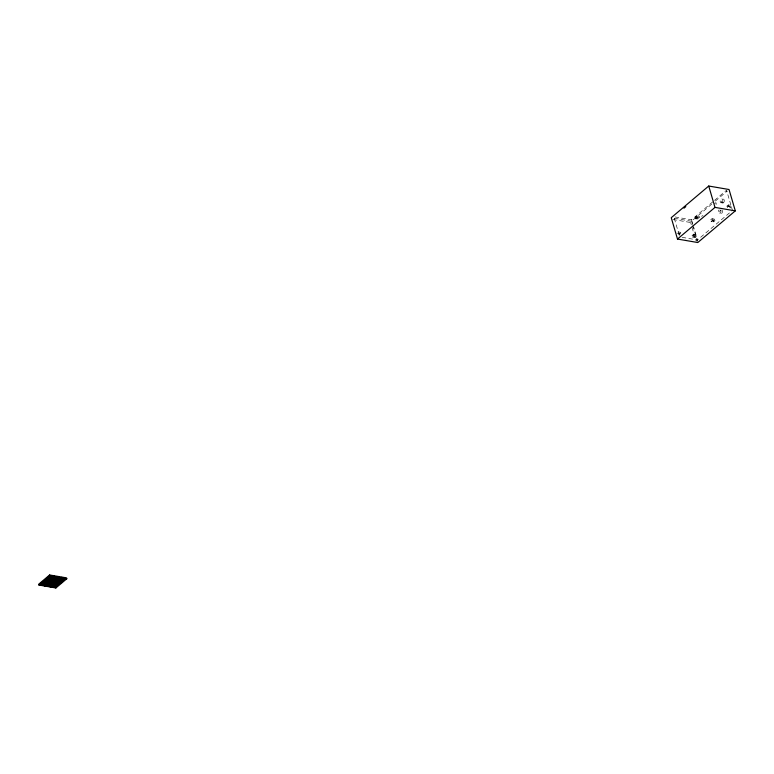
<?xml version="1.0" encoding="UTF-8"?>
<svg xmlns="http://www.w3.org/2000/svg" width="774" height="774" viewBox="0 0 774 774"><rect width="100%" height="100%" fill="white"/><g stroke="black" fill="none" stroke-linecap="round" stroke-linejoin="round"><path stroke-width="0.58" stroke-dasharray="3.87 2.9" d="M701.757 216.614L702.134 215.782L703.063 215.762M696.881 216.159L695.507 217.33L695.942 218.849L698.554 219.303L698.109 217.775L699.493 216.614L699.938 218.133L695.507 217.33L695.952 218.858L697.335 217.688L696.881 216.159L695.497 217.33L696.89 216.169L699.493 216.614M675.015 216.943L691.54 219.768L713.647 201.105M714.566 200.331L726.544 190.22L732.446 210.402L696.078 241.13L691.627 225.911M711.674 204.181L691.559 221.171L692.546 224.547M715.331 201.095L727.221 191.052M672.916 219.477L690.631 222.515L692.014 221.345L671.242 217.697M714.499 203.775L715.882 202.604L716.327 204.133L714.944 205.294M676.892 233.09L681.314 233.864L680.878 232.374L679.495 233.535L679.93 235.025L678.198 234.725M696.426 236.447L695.052 237.618L692.43 237.163L691.985 235.644L693.369 234.474L695.971 234.928L694.597 236.089M710.677 219.864L712.061 218.694L714.663 219.139L715.108 220.667L713.734 221.828L711.122 221.383L710.677 219.864L715.108 220.667M726.98 206.087L728.353 204.926L730.966 205.371L729.592 206.532L726.98 206.087L727.425 207.616L730.037 208.061L731.42 206.9L728.808 206.445L727.425 207.616M692.43 237.163L693.814 236.002L693.369 234.474M711.122 221.383L712.506 220.222L712.061 218.694M714.673 219.139L713.28 220.309L713.734 221.828M678.276 231.929L680.878 232.374M691.985 235.644L696.416 236.447M682.097 237.328L697.442 239.959L693.659 227.005M729.592 206.532L730.037 208.061M728.353 204.926L728.808 206.445M691.54 219.768L693.34 225.873M692.875 225.669L697.471 241.411M690.631 222.515L691.298 224.779M674.289 218.316L679.224 235.17M721.89 209.996A2.032 1.306 -80.3 0 1 721.978 213.024A2.032 1.306 -80.3 0 1 719.965 213.082A2.032 1.306 -80.3 0 1 720.575 210.035M720.71 210.102A2.032 1.306 -80.3 0 1 720.362 213.073A2.032 1.306 -80.3 0 1 718.466 212.734A2.032 1.306 -80.3 0 1 719.143 209.822M697.326 217.688L695.952 218.858L697.326 217.688M698.187 216.391L696.803 217.552L697.258 219.081L698.641 217.91L698.177 216.381M722.316 202.246A2.032 1.306 -80.3 0 0 722.016 198.899A2.032 1.306 -80.3 0 0 720.188 201.414A2.032 1.306 -80.3 0 0 722.316 202.246M723.748 202.459A2.032 1.306 -80.3 0 0 723.448 199.102A2.032 1.306 -80.3 0 0 721.62 201.617A2.032 1.306 -80.3 0 0 723.748 202.459"/><path stroke-width="1.16" d="M49.613 574.976L38.7 584.186L38.961 585.067L55.883 587.969L66.806 578.749L66.545 577.868L49.613 574.976L49.875 575.846L66.806 578.749M40.161 584.96L43.741 585.154L40.161 584.96L39.9 584.089L40.838 583.819M41.757 584.815L41.341 585.163L40.693 583.412L41.622 583.151L42.125 584.486L42.541 584.138M59.095 581.303L58.679 581.651L60.943 581.622L61.194 582.493L45.705 580.268L45.453 579.387L45.869 579.039L46.227 580.355L46.392 579.126M47.311 579.581L46.895 579.929L46.924 578.139L47.03 580.49L46.401 578.594L48.24 578.904L48.211 580.694M38.961 585.067L49.875 575.846M40.422 584.176L40.983 583.848L41.477 585.192L41.902 584.834M41.767 583.17L40.693 583.412M42.793 582.154L43.354 581.825M40.945 584.283L44.524 584.476L44.273 583.596M44.118 581.603L59.608 583.838L59.356 582.957M45.705 580.268L61.194 582.493M47.824 578.478L63.313 580.713L63.062 579.832M52.468 577.772L48.878 577.588L52.468 577.772L52.206 576.901L51.461 577.414M49.478 577.075L53.058 577.269L49.478 577.075L49.217 576.204L51.481 576.166L51.529 578.043L50.958 576.079L50.542 576.427M41.08 584.283L41.496 583.935L41.999 585.279L42.415 584.931M47.05 579.242L45.453 579.387M50.068 577.791L50.223 576.562L50.997 581.168L51.413 580.819M41.099 584.699L40.683 585.057L40.316 583.731M43.054 583.035L43.218 581.806M41.235 584.728L40.819 585.076L40.567 584.196M42.028 584.051L41.602 584.399L41.109 583.054M44.137 582.261L43.721 582.609L43.47 581.738M44.786 581.719L45.598 581.139M46.788 580.026L46.372 580.374L45.976 578.942M47.843 579.136L47.427 579.484L47.175 578.604M48.375 578.691L47.959 579.039L47.698 578.159M50.552 576.843L50.136 577.191L49.884 576.311M45.85 581.071L46.266 580.713L47.166 583.741L47.582 583.383M49.439 578.033L49.546 580.384M43.712 583.151L43.741 581.361M44.244 582.706L44.273 580.916M43.866 580.732L44.389 582.725L45.192 581.903L44.805 580.461M46.895 580.471L46.914 578.681M42.686 584.157L42.27 584.515L42.009 583.635M43.857 583.17L43.75 580.819M45.327 581.932L44.911 582.28L44.524 580.839M50.068 578.033L50.62 577.462M46.401 581.274L45.976 581.632L47.166 581.835M46.508 581.177L46.924 580.829L47.824 583.857L47.582 581.477M50.629 577.704L50.474 578.933L50.155 575.933M49.139 579.242L49.168 577.452M50.726 577.897L50.891 576.669M42.56 584.951L42.144 585.299L41.883 584.428M45.047 582.841L44.94 580.49M46.517 581.593L45.579 582.396L45.182 580.955M47.688 580.606L47.446 578.236M48.636 579.803L48.22 580.161L47.562 578.139M50.223 578.468L49.807 578.817L49.555 577.936M51.287 577.568L50.871 577.926L50.3 575.962M43.866 584.36L43.45 584.718L43.189 583.838M49.797 579.358L49.826 577.568M50.329 578.904L50.494 577.675M51.8 577.665L51.384 578.014L50.823 576.049M42.667 585.396L43.218 585.067M44.012 584.389L43.596 584.738L43.334 583.867M48.356 580.723L48.22 578.246M49.304 579.919L48.878 580.268L48.627 579.397M52.545 577.181L52.119 577.53L51.868 576.649M46.634 582.28L47.195 581.951M49.807 579.6L50.368 579.271M44.524 584.476L44.108 584.825L43.857 583.954M45.173 583.935L47.843 581.825M48.878 580.81L51.548 578.691M45.182 584.176L45.734 583.848L46.092 585.173L46.517 584.815L46.256 583.944L44.66 584.089L44.65 585.734L44.282 584.409M46.769 582.841L47.32 582.512M50.474 579.707L50.891 579.358L50.861 581.148L50.223 579.242M44.911 584.97L48.501 585.154L39.9 584.089M45.83 584.051L48.501 581.932M49.536 580.926L52.206 578.807M56.434 578.459L52.855 578.265L56.018 578.807L56.173 577.578M53.445 577.762L57.034 577.946L53.445 577.762L53.193 576.882M44.128 585.647L47.707 585.831L44.128 585.647L43.866 584.767M53.967 577.849L54.132 576.62M45.202 585.405L44.786 585.754L44.534 584.883M48.104 582.938L47.688 583.296L47.175 581.293M48.22 582.841L49.565 581.816M50.755 580.703L50.339 581.061L49.304 577.472M50.871 580.616L51.81 579.813M52.458 579.271L53.271 578.691M53.512 578.381L53.706 576.969M53.406 578.72L53.251 579.949L53.28 578.159M51.916 580.258L52.081 579.029M45.869 585.521L45.453 585.87L45.608 584.641L46.111 585.986L46.527 585.628M46.237 585.192L46.401 583.964L46.634 586.073L47.185 585.744M48.772 583.054L48.356 583.403L47.688 581.38M49.41 582.512L50.223 581.932M55.186 577.636L54.77 577.985L54.509 577.104M48.346 583.944L48.501 582.716M48.878 583.499L49.033 582.261M49.401 583.045L49.43 581.255M53.106 579.919L53.135 578.13M48.481 583.964L48.481 582.058M49.962 582.725L49.546 583.074L49.159 581.632M52.603 580.49L52.187 580.839L51.8 579.397L52.322 579.494M55.254 578.255L54.838 578.604L54.267 576.64M47.417 585.396L47.978 585.067M48.481 584.505L51.152 582.387M52.177 581.371L54.857 579.262L54.596 578.381M56.512 577.859L55.36 578.691L54.79 576.727M50.6 582.957L51.161 582.629M49.139 584.612L51.81 582.503M52.845 581.487L55.515 579.368M54.441 580.394L54.857 580.036L55.486 581.942L55.651 580.713M51.278 583.48L50.861 583.838L50.097 581.371M53.503 581.603L53.532 579.813M48.094 586.324L51.674 586.508L48.094 586.324L47.843 585.444M48.878 585.647L52.468 585.841L48.501 585.56M49.807 584.97L50.358 584.399M51.945 583.064L50.997 583.857L50.233 581.4M54.702 580.732L55.651 579.929M49.817 585.386L49.401 585.734L49.149 584.854M51.935 583.596L51.132 584.418M58.35 578.178L57.934 578.526L57.682 577.646M49.178 586.082L48.752 586.44L48.259 585.096M49.546 585.763L50.097 585.405M51.016 584.515L50.474 585.086L48.627 584.767L49.275 586.528L49.043 584.418M51.664 583.973L52.603 583.17M53.135 582.725L52.719 583.083L52.458 582.203M54.722 581.39L54.306 581.738L53.783 579.736M55.786 580.49L54.838 581.293L54.451 579.852M57.479 579.058L57.644 577.83M49.836 586.199L49.42 586.547L48.917 585.202M52.855 583.635L54.19 582.609L54.451 583.49M55.389 581.497L54.964 581.855L53.793 578.246M55.496 581.409L56.444 580.606M57.083 580.065L57.895 579.484M58.737 578.662L59.482 578.139L58.302 577.946M58.04 579.503L57.876 580.742M51.142 585.608L50.726 585.966L50.368 584.641L49.952 584.999L50.358 586.286M52.313 584.622L52.206 582.271L50.61 582.425M56.55 581.051L56.705 579.813M58.66 579.262L58.824 578.033L58.079 578.555L57.818 577.675M50.494 586.315L49.942 586.634L49.575 585.318M56.047 581.613L55.631 581.961L54.964 579.939M59.221 578.933L58.805 579.281L58.34 577.762M59.821 578.43L59.395 578.778L59.143 577.897M54.441 583.074L55.525 582.3L56.425 585.328M51.161 586.421L50.6 586.75L50.242 585.434L50.078 586.663M51.384 586.073L51.945 585.744M52.448 585.183L55.118 583.064M58.824 579.939L56.154 582.058L55.631 580.055M59.327 579.378L60.478 578.536L60.217 577.665L60.062 578.894M56.812 582.164L56.976 580.935M60.401 579.136L56.821 578.942L59.985 579.484L60.149 578.255M54.838 583.983L55.786 583.18M56.957 582.193L57.083 580.839M57.895 581.39L57.479 581.748L57.228 580.868M58.011 581.293L58.959 580.5M61.049 578.836L61.465 578.488L61.31 579.716L60.953 578.391M54.296 584.96L54.461 583.731M55.776 583.712L54.964 584.534L54.451 582.541M52.855 586.324L56.434 586.518L52.855 586.324L52.593 585.444M55.912 583.741L55.496 584.089L55.109 582.658M56.028 583.644L56.841 583.064L57.363 585.067M58.147 581.855L59.617 580.616M53 586.74L52.584 587.089L52.332 586.218M55.486 584.631L55.38 582.28M53.145 586.76L52.729 587.118L52.468 586.237M54.441 585.763L54.983 585.192M56.579 583.857L55.631 584.651L54.867 582.193M58.689 582.067L58.273 582.416L57.644 580.519M62.462 578.875L62.046 579.233L61.785 578.352M54.577 585.792L54.993 585.434L55.36 586.76L55.912 586.431M62.984 578.971L62.568 579.32L62.307 578.439M53.803 586.876L53.387 587.224L53.135 586.353M54.586 586.199L54.17 586.557L53.677 585.212M59.356 582.183L58.94 582.532L58.418 580.529M60.943 580.839L59.995 581.642L59.743 580.761M62.114 579.852L62.268 578.623M63.12 578.991L62.704 579.349L62.452 578.468M54.315 586.557L54.867 586.228L55.235 587.543L55.651 587.195L52.061 587.002L55.235 587.543M55.515 585.521L53.261 585.56L53.251 587.205L52.884 585.889M56.686 584.534L57.247 584.206M59.859 581.855L60.42 581.526M63.71 579.697L63.458 578.826L63.294 580.055L64.445 579.223M53.909 587.321L54.461 586.992M52.39 586.295L55.254 586.315M55.757 585.744L58.427 583.635M62.133 580.51L59.453 582.619L58.427 579.039M62.636 579.939L63.787 579.107M63.487 579.465L64.116 578.933L64.368 579.813L60.788 579.62L64.368 579.813M55.128 587.108L54.567 587.427L54.064 586.092M56.415 585.86L59.085 583.751L58.834 582.87M62.791 580.616L60.12 582.735L59.482 580.829M58.021 585.173L42.531 582.948L58.021 585.173L57.634 583.741M58.553 584.728L43.063 582.503L58.137 585.086L58.166 583.296M59.608 583.838L43.596 582.058L58.66 584.631L58.689 582.841M61.31 582.396L61.727 582.048L46.237 579.823L61.31 582.396L61.049 581.526M62.394 579.716L62.365 581.506L47.291 578.923L63.313 580.713M64.968 579.31L61.388 579.116L64.552 579.658L64.706 578.43L63.11 578.575L63.371 579.455M708.742 186.031L671.242 217.697L677.492 239.05L697.8 242.533L735.3 210.867L729.05 189.514L708.742 186.031L714.992 207.393L735.3 210.867M683.964 208.187L685.803 206.629M677.492 239.05L714.992 207.393M51.984 575.798L54.306 576.195M56.628 576.591L58.95 576.998M61.272 577.394L63.594 577.791M58.485 577.791L60.082 577.636L60.333 578.517M49.7 576.466L50.223 576.562M54.335 577.259L54.857 577.346L54.112 577.868L53.851 576.998L55.447 576.843L56.018 578.807M62.936 578.729L63.458 578.826M50.61 577.046L51.79 577.249M55.244 577.839L55.757 577.926M59.047 578.497L61.378 578.894M48.888 577.83L49.41 577.917M57.489 579.3L58.011 579.387M62.123 580.094L62.636 580.181M46.508 578.497L48.356 578.807M56.947 580.287L55.767 580.084L56.289 582.077M51.026 579.378L52.206 579.581M55.66 580.171L56.841 580.374M47.853 579.378L50.358 579.803L50.194 581.032L49.565 579.136M52.487 580.171L54.983 580.597M57.112 580.964L58.959 581.274M50.078 580.181L51.268 580.384M54.054 580.858L55.892 581.177M44.408 580.935L46.788 580.81L47.021 583.712L46.121 580.694M49.043 581.729L50.755 581.487L51.655 584.505L51.548 582.154M53.009 582.406L54.964 582.629M57.644 583.199L58.94 583.306M55.244 583.219L56.425 583.412M45.869 581.719L46.643 582.687M49.836 582.406L51.016 582.609M54.47 583.199L55.651 583.403M42.802 581.622L43.325 581.709M47.437 582.416L47.959 582.503M52.061 583.209L52.584 583.296M56.696 584.002L57.218 584.089M46.663 582.396L47.185 582.483M51.287 583.19L51.81 583.277M55.922 583.983L56.444 584.07M47.736 585.502L50.068 585.899M64.049 578.313L64.552 579.658M63.526 578.226L64.029 579.571M63.391 578.207L63.952 580.171M62.975 578.555L63.439 580.074M62.539 579.745L62.897 581.061M61.649 578.333L61.446 579.736L61.127 578.236M59.559 577.549L59.917 578.865M59.414 577.52L59.985 579.484M60.536 581.429L60.788 582.309M60.391 581.409L60.778 582.851M58.756 577.414L59.463 579.397M59.085 579.155L59.066 580.403L58.408 578.381M59.598 580.732L60.256 582.754M59.076 580.645L59.598 582.648M58.824 580.713L58.795 582.503L58.273 580.51M58.147 579.416L58.408 580.287M57.905 578.952L58.292 580.384M57.769 578.923L58.156 580.365M58.292 581.168L58.137 582.396L57.499 580.49M58.418 583.219L58.669 584.099M58.273 583.199L58.66 584.631M56.357 577.423L56.608 578.304M57.75 583.103L58.147 584.544M57.615 583.083L58.137 585.086M56.434 580.19L56.821 581.632M55.515 577.462L55.776 578.342M56.047 579.707L56.705 581.729M57.092 582.996L57.615 584.989M56.183 580.268L56.57 581.7M56.957 582.967L57.499 585.086M54.925 576.756L55.496 578.72M56.434 582.88L57.083 585.434M56.289 582.861L56.841 584.97M56.309 583.509L56.696 584.951M54.461 578.362L54.712 579.233M56.028 584.428L56.279 585.299M54.18 578.729L54.441 579.61M53.928 578.807L54.19 579.678M54.19 579.929L54.17 581.719L53.648 579.716M54.722 582.164L54.828 584.515L54.064 582.048M53.009 577.036L53.271 577.917M55.631 587.089L55.883 587.969M52.39 576.746L52.642 577.617M53.261 580.19L53.512 581.061L52.874 579.697M54.857 585.415L55.109 586.286M53.648 582.406L54.17 583.867M53 580.258L53.261 581.139M53.532 582.503L54.064 583.964M54.335 585.328L54.983 587.079M54.19 585.299L54.693 586.644M51.548 576.785L52.051 578.13M52.458 580.045L52.855 580.955M53.125 582.319L53.377 583.19M54.451 586.576L54.712 587.456M52.342 580.142L52.738 581.051M52.98 582.29L53.648 584.312M53 582.948L53.532 584.409M53.532 585.183L53.377 586.411L53.009 585.096M51.558 578.933L51.664 581.284L51.142 579.291M53.551 585.995L54.045 587.34M51.413 578.913L51.519 581.264L50.997 579.262M52.322 582.174L52.458 584.651L51.8 582.087M51.664 582.067L51.79 584.534L50.891 581.506L50.736 582.735M49.642 575.846L50.204 577.81M49.043 576.359L49.304 577.23M49.817 579.058L50.078 579.939M49.014 578.923L49.681 580.945M49.817 581.748L50.204 583.19M51.007 585.986L51.258 586.866M48.897 579.02L49.294 580.452M49.575 581.284L50.097 583.277M50.223 584.622L50.068 585.85L49.565 584.505M50.484 585.899L50.745 586.779M49.014 581.613L49.014 583.519L48.356 581.497M47.833 581.409L48.085 582.29M45.598 580.606L46.372 583.064M45.463 580.577L46.227 583.045M46.517 585.221L46.769 586.092M45.598 583.828L45.434 585.057L45.076 583.741M44.389 580.819L44.805 582.377M45.318 584.206L45.308 585.841L44.95 584.525M43.218 581.274L43.199 583.064L42.938 582.183M42.425 583.045L41.999 583.393L57.489 585.628L42.425 583.045M47.185 579.02L46.769 579.368L62.259 581.603L47.185 579.02M55.593 576.872L55.428 578.101L55.593 576.872M57.827 578.081L57.411 578.439L61.001 578.633L57.827 578.081"/></g></svg>
